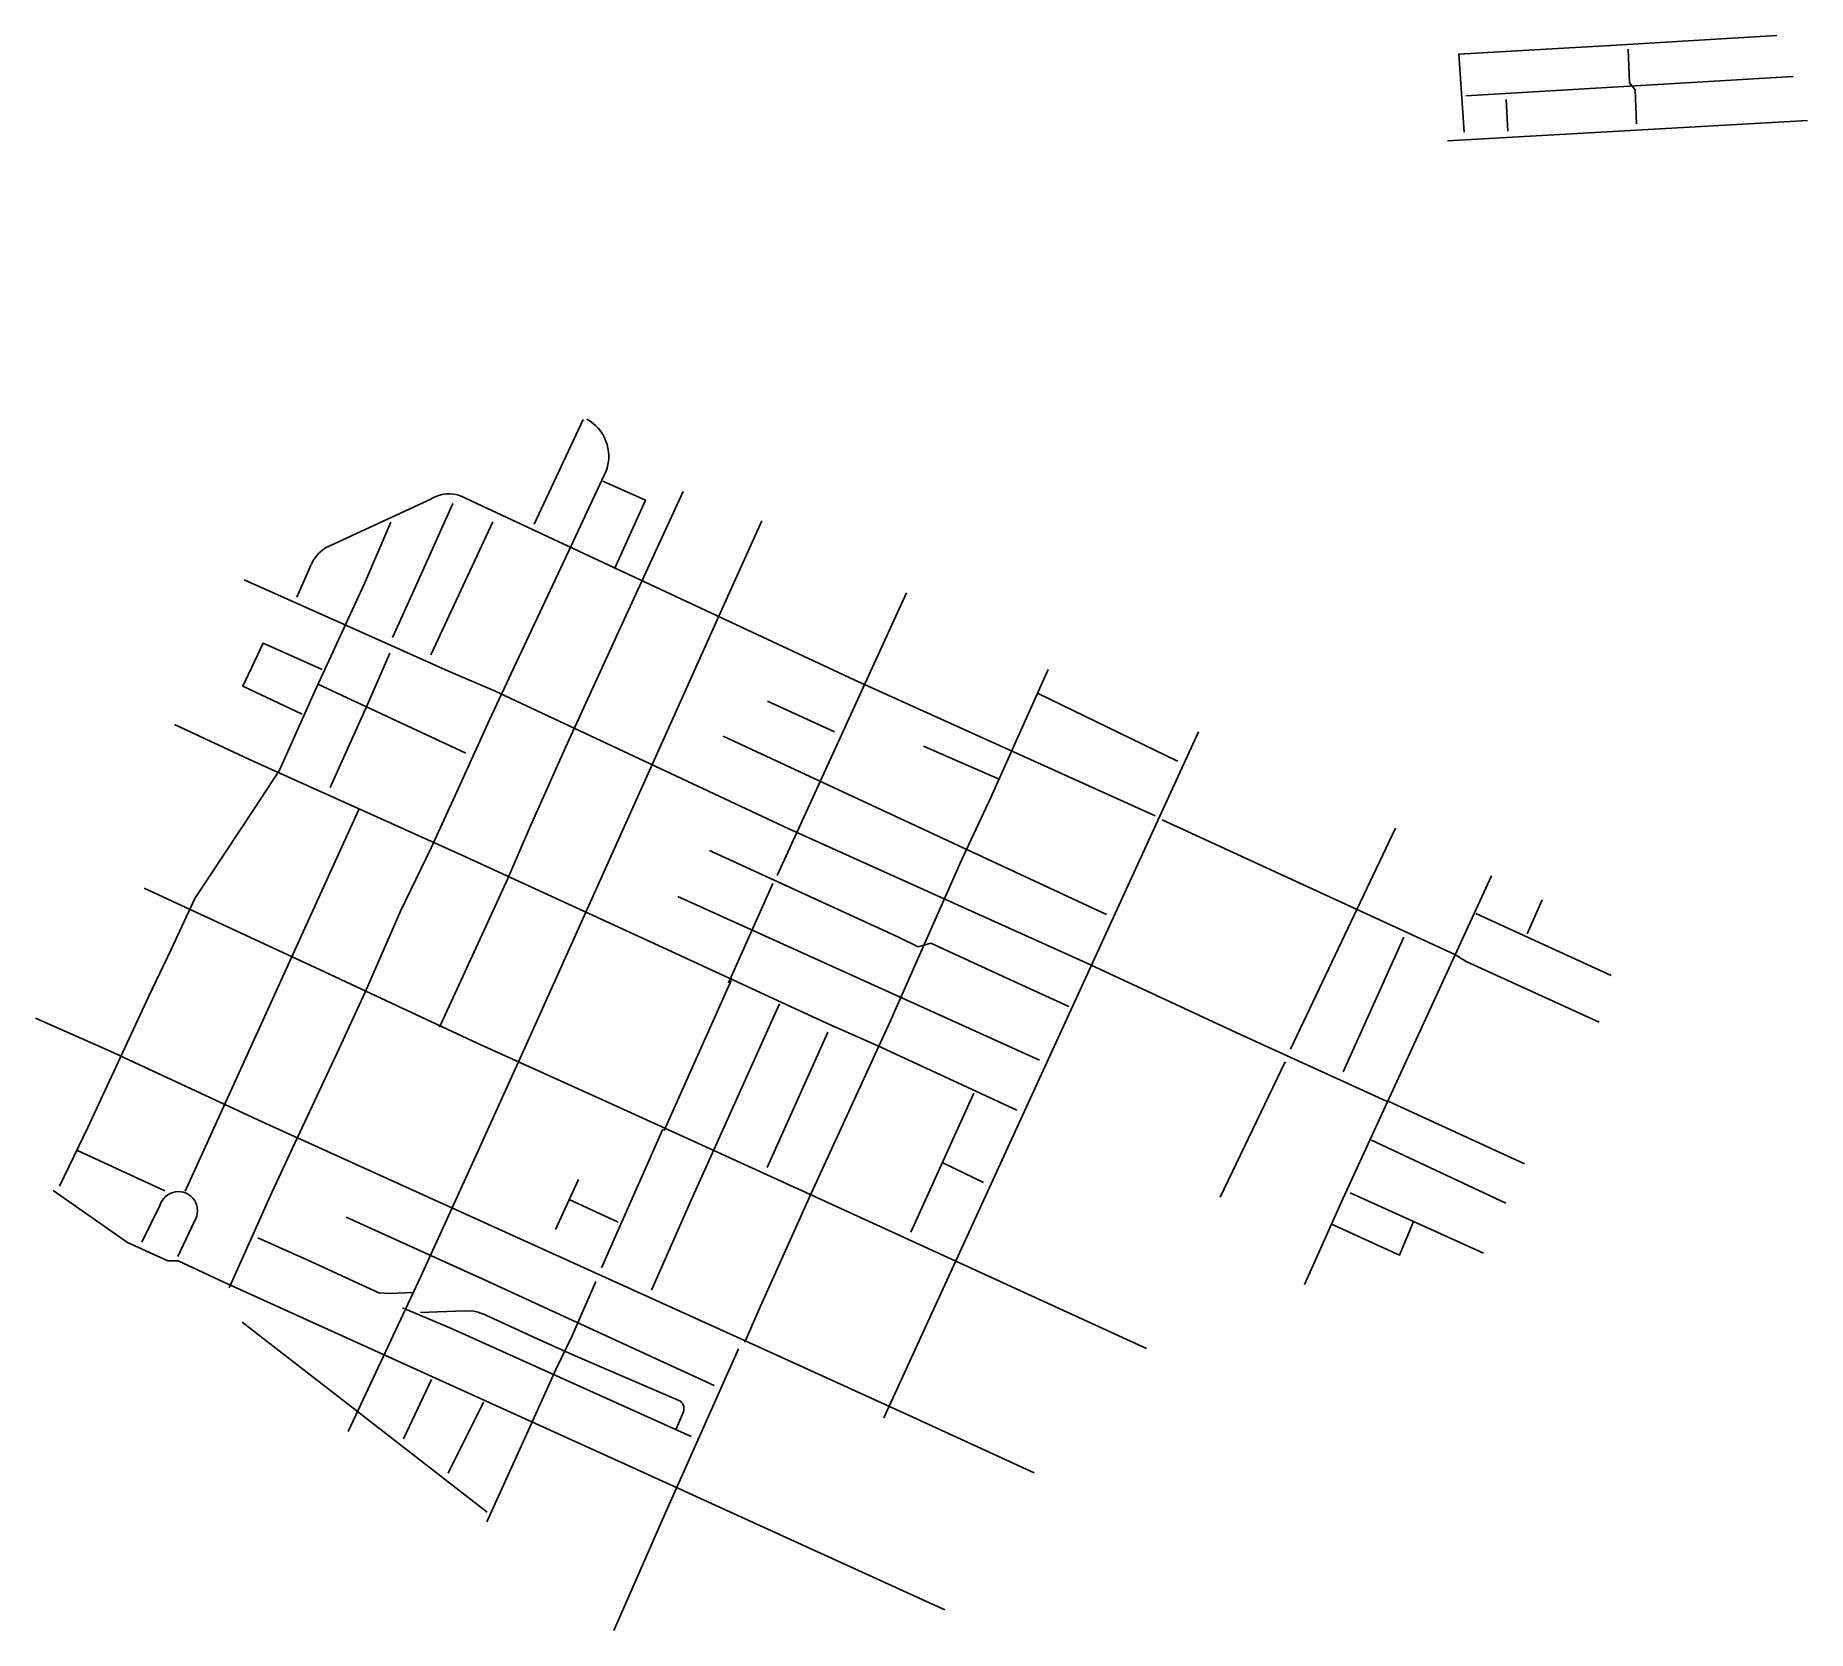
# Model space of a CAD drawing. Header units: metres. Extents: x 336868 to 339169, y 7380694 to 7382765.
import ezdxf

# ---------------------------------------------------------------- set-up
doc = ezdxf.new("R2010")
doc.units = ezdxf.units.M
doc.layers.add('ETAPA 01', color=254, linetype='Continuous', true_color=0xf7f4ba)
doc.layers.add('ETAPA 02', color=7, linetype='Continuous', true_color=0xc7ffff)

msp = doc.modelspace()

# ---------------------------------------------------------------- linework, layer by layer
at = {"layer": 'ETAPA 01', "color": 81, "true_color": 0x9fff7f}
for p, q in [((337563.5, 7382102.6), (337609.4, 7382200.6)), ((337243.7, 7382099.4), (337382.2, 7382163.7)), ((337420.8, 7382167.1), (337931.3, 7381928.5)), ((337492.2, 7381950.6), (337563.5, 7382102.6)), ((337207.3, 7382035.6), (337226, 7382078.4)), ((337457.6, 7381876.5), (337492.2, 7381950.6)), ((337412.7, 7381778.2), (337457.6, 7381876.5)), ((337381.8, 7381710.3), (337412.7, 7381778.2)), ((338710.4, 7381572.2), (338331, 7381746.7)), ((337342, 7381628), (337381.8, 7381710.3)), ((337295.8, 7381522.6), (337342, 7381628)), ((338898.6, 7381484), (338725.8, 7381562.5)), ((337262.3, 7381449.7), (337295.8, 7381522.6)), ((337204.6, 7381326.6), (337262.3, 7381449.7)), ((337174.8, 7381262.5), (337204.6, 7381326.6)), ((337119.2, 7381138.9), (337174.8, 7381262.5))]:
    msp.add_line(p, q, dxfattribs=at)
for points in [[(338622.7, 7381381.3), (338433.8, 7381467.6), (338232.3, 7381560.8), (337846.1, 7381734.8), (337763.2, 7381773.8), (337463.8, 7381914), (337404, 7381939.8), (337271.7, 7381999.1), (337138.9, 7382058.5)], [(337999, 7382041.4), (337831.1, 7381674.3)], [(337048.5, 7381870.3), (337151.2, 7381822.5)], [(338378.3, 7381860.7), (337969.8, 7380969.9)], [(338634.1, 7381735.6), (338497.9, 7381449)], [(338824.6, 7381642.8), (338805.3, 7381598.4)], [(338645, 7381594.3), (338566.3, 7381419.5)], [(337771.5, 7381537.8), (337684.5, 7381343.3)], [(338164.8, 7380898.8), (337996.1, 7380976), (337811.4, 7381060), (337529.9, 7381187.8), (337162.3, 7381354.6), (336964.7, 7381446.1), (336867.7, 7381488.9)], [(337894.2, 7381482.9), (337960.8, 7381453.6)], [(336890.7, 7381265.4), (336987.4, 7381197.8), (337039.8, 7381174), (337053, 7381173.7), (337112.6, 7381146), (337647.9, 7380903.3), (338048.8, 7380720.8)], [(337877.9, 7381258.5), (338310.7, 7381060.2)], [(337454.2, 7380834.8), (337505.6, 7380948.5), (337544.1, 7381033.7), (337564.2, 7381075.6), (337595.5, 7381147)], [(337619.1, 7380693.8), (337683.8, 7380841.7), (337781, 7381059.5)]]:
    msp.add_lwpolyline(points, dxfattribs=at)
for centre, radius, start, end in [((337557, 7382218.5), 55.4, 341.1369, 60.9984), ((338632.8, 7381432), 160.2, 54.5049, 61.0503)]:
    msp.add_arc(centre, radius, start, end, dxfattribs=at)
at = {"layer": 'ETAPA 01', "color": 81, "true_color": 0x9fff7f, "extrusion": (0, 0, -1)}
for centre, radius, start, end in [((-337404.8, 7382127.6), 42.6, 57.9863, 112.0804), ((-337271.6, 7382058.1), 49.9, 24.1013, 55.9943)]:
    msp.add_arc(centre, radius, start, end, dxfattribs=at)
at = {"layer": 'ETAPA 02', "color": 81, "true_color": 0x9fff7f}
for p, q in [((337029.2, 7381245.6), (337005.8, 7381198.1)), ((337052.6, 7381179.4), (337074.2, 7381225.4)), ((337424.7, 7381108.8), (337368, 7381106.7)), ((337437, 7381108.6), (337424.7, 7381108.8)), ((337527.3, 7381069), (337451.7, 7381103.7)), ((337568.9, 7381050.5), (337527.3, 7381069)), ((337705.6, 7380991.5), (337568.9, 7381050.5)), ((337699.4, 7380954.6), (337709.2, 7380977.1))]:
    msp.add_line(p, q, dxfattribs=at)
at = {"layer": 'ETAPA 02', "color": 81, "linetype": 'Continuous', "true_color": 0x9fff7f}
for points in [[(338723.5, 7382639.7), (338716.5, 7382741), (338920.7, 7382752.8), (339129.6, 7382765.3)], [(338936.2, 7382747.6), (338938.1, 7382703.9), (338945.3, 7382694.8), (338947.3, 7382650.4)], [(338725.7, 7382687), (339150.6, 7382711.8)], [(338778, 7382682), (338780, 7382641)], [(338701.8, 7382628.5), (339169.4, 7382654.9)]]:
    msp.add_lwpolyline(points, dxfattribs=at)
at = {"layer": 'ETAPA 02', "color": 81, "true_color": 0x9fff7f}
for points in [[(337515.6, 7382130.6), (337579.2, 7382266.4)], [(337709, 7382172.8), (337634.8, 7382012.6), (337556, 7381840.6), (337509.5, 7381735.8), (337481.2, 7381670.6), (337455.5, 7381613.6), (337392.7, 7381477.5)], [(337604.7, 7382186.4), (337660.1, 7382161.6), (337619.9, 7382072.4)], [(337331.6, 7381983.6), (337361.4, 7382049.3), (337409.9, 7382157.5)], [(336899.1, 7381270.9), (336935.9, 7381347.2), (337014.6, 7381516.8), (337043.9, 7381578.4), (337074.9, 7381644.4), (337151.8, 7381760.8), (337184.8, 7381811.1), (337230.4, 7381913.7), (337295, 7382053.5), (337329.3, 7382133)], [(337811.2, 7382135), (337763.3, 7382028.4), (337681, 7381845.5), (337505.4, 7381455.4), (337442.3, 7381316.1), (337368.4, 7381153.7), (337273.7, 7380952.4)], [(337461.6, 7382133.7), (337381.2, 7381960.8)], [(337240.3, 7381941.7), (337163.3, 7381975.9), (337137, 7381920.3), (337214.1, 7381883.7)], [(337250.6, 7381788.6), (337298.8, 7381896.2), (337328.2, 7381962.9)], [(337788.9, 7381068.1), (337807.6, 7381111.2), (337872.8, 7381255.6), (337977.9, 7381484.6), (338070.4, 7381694.1), (338108.5, 7381775.7), (338183.2, 7381942)], [(337233.8, 7381923.4), (337426.8, 7381833.4)], [(338322, 7381751.9), (337931.3, 7381928.5)], [(337818.4, 7381900.8), (337905.5, 7381861)], [(338170.1, 7381910.7), (338351.2, 7381822.9)], [(337760.8, 7381855.4), (338258.7, 7381623.6)], [(338119.3, 7381799.4), (338021.1, 7381842.3)], [(337894.2, 7381482.9), (337682.8, 7381580.8), (337420.8, 7381701), (337151.2, 7381822.5)], [(337062, 7381264.3), (337287.9, 7381760.2)], [(338210.1, 7381504.1), (338129.6, 7381541.2), (338030.7, 7381586.4), (338014.4, 7381581.9), (337988.6, 7381594.3), (337743.4, 7381706.6)], [(337767.8, 7381534.8), (337825.5, 7381663.9)], [(338759, 7381673.9), (338566, 7381254.5), (338516, 7381143)], [(337878, 7381258.4), (337724.3, 7381328.3), (337622.6, 7381374.7), (337441.5, 7381456.6), (337231.2, 7381554.9), (337008.9, 7381657.7)], [(337701.9, 7381647), (338172, 7381434.4)], [(338914.2, 7381544.6), (338738.6, 7381624.8)], [(337667.8, 7381135.6), (337717.6, 7381248.7), (337834.3, 7381507.5)], [(337817.9, 7381295.1), (337897, 7381470.8)], [(338142.2, 7381369.6), (337960.8, 7381453.6)], [(338406.3, 7381256.5), (338490.8, 7381432.5)], [(338004.8, 7381211.3), (338086.6, 7381391.6)], [(338625.5, 7381381), (338801.8, 7381299.8)], [(337602.8, 7381165), (337682.8, 7381344.8)], [(338603.1, 7381330.4), (338777.5, 7381248.7)], [(336922.4, 7381317), (337035.8, 7381265)], [(338046.1, 7381301.3), (338099, 7381275.5)], [(337543.3, 7381214.4), (337572.9, 7381279.6)], [(337560.9, 7381253.4), (337624.4, 7381224)], [(338575.5, 7381262), (338748.4, 7381183.7)], [(337749.4, 7381012.2), (337451.7, 7381148.6), (337271.3, 7381230.8)], [(337156.4, 7381203.7), (337221.5, 7381174.7), (337313.8, 7381132.3), (337327.8, 7381131.5), (337358.1, 7381132.6)], [(338550.3, 7381221.8), (338639.4, 7381181.4), (338657.6, 7381225.1)], [(337344.5, 7381112.7), (337409, 7381085.4), (337719.2, 7380945.6)], [(337136.4, 7381094.2), (337268.6, 7380991.6), (337454.3, 7380847.4)], [(337345.8, 7380942.6), (337382.1, 7381019.6)], [(337403.6, 7380898.3), (337449.5, 7380990.4)]]:
    msp.add_lwpolyline(points, dxfattribs=at)
for centre, radius, start, end in [((337053.3, 7381239), 24.9, 326.9209, 164.6477), ((337420.4, 7381035.3), 75.2, 65.3796, 77.1907), ((337697.8, 7380981.9), 12.3, 337.1027, 51.0721)]:
    msp.add_arc(centre, radius, start, end, dxfattribs=at)

doc.saveas('drawing.dxf')
